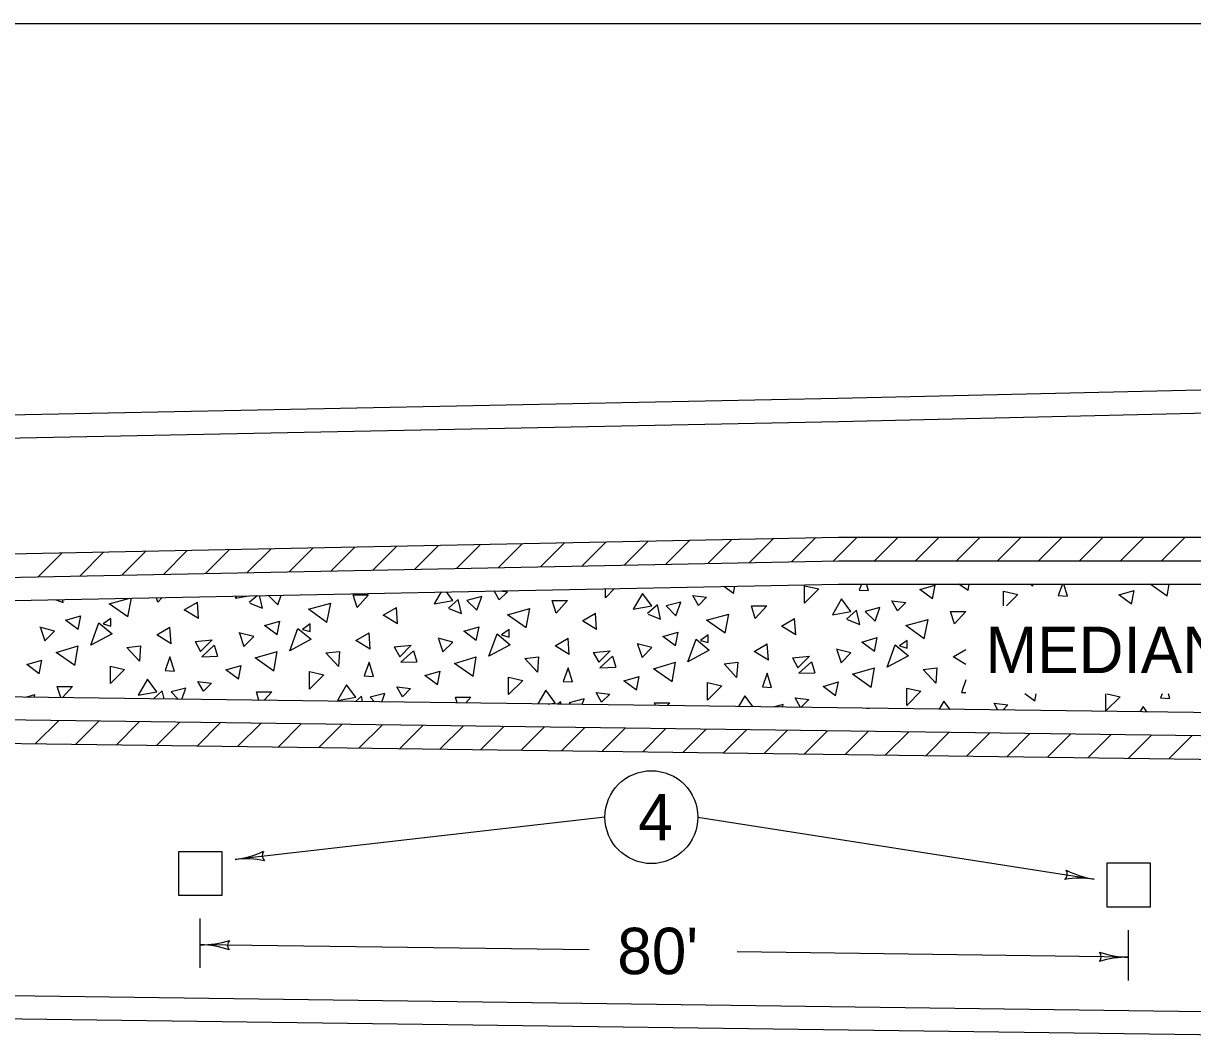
# Model space of a CAD drawing. Extents: x 1007 to 1035.5, y 1000.5 to 1021.5.
# Drawn here: x 1027.86 to 1032.9, y 1017.12 to 1021.5 of the extents above; entities that cross this region are included whole.
import ezdxf

# ---------------------------------------------------------------- set-up
doc = ezdxf.new("R2010")
doc.units = 0
doc.layers.add('Level 1', color=7, linetype='Continuous')
doc.layers.add('Level 10', color=7, linetype='Continuous')

msp = doc.modelspace()

# ---------------------------------------------------------------- linework, layer by layer
at = {"layer": 'Level 1'}
for p, q in [((1029.0073, 1019.1377), (1029.1093, 1019.2397)), ((1029.1877, 1019.1413), (1029.2897, 1019.2433)), ((1029.368, 1019.1448), (1029.4701, 1019.2469)), ((1029.5484, 1019.1485), (1029.6504, 1019.2505)), ((1029.7288, 1019.1521), (1029.8308, 1019.2542)), ((1029.9092, 1019.1557), (1030.0113, 1019.2578)), ((1030.0896, 1019.1593), (1030.1916, 1019.2613)), ((1030.2699, 1019.1629), (1030.372, 1019.265)), ((1030.4503, 1019.1665), (1030.5523, 1019.2686)), ((1030.6307, 1019.1701), (1030.7328, 1019.2722)), ((1030.8111, 1019.1738), (1030.9132, 1019.2758)), ((1030.9915, 1019.1773), (1031.0935, 1019.2794)), ((1031.1718, 1019.1809), (1031.2739, 1019.283)), ((1031.3523, 1019.1846), (1031.4527, 1019.285)), ((1031.5295, 1019.185), (1031.6295, 1019.285)), ((1031.7063, 1019.185), (1031.8063, 1019.285)), ((1031.883, 1019.185), (1031.983, 1019.285)), ((1032.0598, 1019.185), (1032.1598, 1019.285)), ((1032.2366, 1019.185), (1032.3366, 1019.285)), ((1032.4133, 1019.185), (1032.5133, 1019.285)), ((1032.5901, 1019.185), (1032.6901, 1019.285)), ((1032.7669, 1019.185), (1032.8669, 1019.285)), ((1027.9249, 1019.116), (1028.027, 1019.2181)), ((1028.1053, 1019.1196), (1028.2073, 1019.2217)), ((1028.2857, 1019.1233), (1028.3878, 1019.2253)), ((1028.4661, 1019.1268), (1028.5682, 1019.2289)), ((1028.6465, 1019.1304), (1028.7485, 1019.2325)), ((1028.8268, 1019.1341), (1028.9289, 1019.2361)), ((1021.4549, 1018.8867), (1031.375, 1019.085)), ((1028.9578, 1018.9955), (1028.9728, 1019.037)), ((1029.2997, 1018.9837), (1029.3492, 1019.0379)), ((1029.6616, 1019.0508), (1029.632, 1019.0002)), ((1029.7121, 1019.0143), (1029.6848, 1019.0512)), ((1029.9124, 1019.0167), (1029.9478, 1019.052)), ((1030.3698, 1019.0261), (1030.4093, 1019.0657)), ((1030.53, 1019.045), (1030.4899, 1018.9766)), ((1030.5701, 1018.9908), (1030.53, 1019.045)), ((1030.9213, 1019.045), (1030.9275, 1019.0761)), ((1031.2277, 1019.0026), (1031.2889, 1019.0638)), ((1031.375, 1019.085), (1034.8727, 1019.085)), ((1031.4728, 1019.085), (1031.4634, 1019.0591)), ((1031.4634, 1019.0591), (1031.5034, 1019.0568)), ((1031.5034, 1019.0568), (1031.4948, 1019.085)), ((1031.7793, 1019.0214), (1031.791, 1019.0803)), ((1031.9324, 1019.0568), (1031.9372, 1019.085)), ((1032.0977, 1018.991), (1032.1469, 1019.0403)), ((1032.2106, 1019.0756), (1032.2019, 1019.085)), ((1032.2113, 1019.085), (1032.2106, 1019.0756)), ((1032.3392, 1019.085), (1032.3213, 1019.0355)), ((1032.3614, 1019.0332), (1032.3455, 1019.085)), ((1032.6372, 1018.9978), (1032.649, 1019.0568)), ((1032.7904, 1019.0332), (1032.799, 1019.085)), ((1028.0015, 1019.0176), (1028.0339, 1019.0049)), ((1028.0339, 1019.0049), (1028.0308, 1019.0182)), ((1028.0994, 1019.0195), (1028.0999, 1019.019)), ((1028.0999, 1019.019), (1028.1001, 1019.0195)), ((1028.312, 1018.9436), (1028.3281, 1019.0241)), ((1028.4417, 1019.0073), (1028.4594, 1019.0268)), ((1028.6161, 1018.9366), (1028.6114, 1019.0073)), ((1028.774, 1019.0238), (1028.833, 1019.0342)), ((1028.7795, 1019.0331), (1028.774, 1019.0238)), ((1028.8691, 1019.0349), (1028.8353, 1019.0049)), ((1028.8377, 1019.0026), (1028.8918, 1018.9813)), ((1028.8918, 1018.9813), (1028.8795, 1019.0351)), ((1028.9175, 1019.0358), (1028.9578, 1018.9955)), ((1029.17, 1018.9201), (1029.1865, 1019.0026)), ((1029.632, 1019.0002), (1029.7121, 1019.0143)), ((1029.7357, 1019.019), (1029.6933, 1018.9813)), ((1029.7498, 1018.9578), (1029.7357, 1019.019)), ((1029.837, 1019.0308), (1029.7734, 1019.0143)), ((1029.7734, 1019.0143), (1029.8158, 1018.9719)), ((1029.8158, 1018.9719), (1029.837, 1019.0308)), ((1030.1576, 1018.9601), (1030.2071, 1019.0143)), ((1030.4899, 1018.9766), (1030.5701, 1018.9908)), ((1030.5937, 1018.9955), (1030.5513, 1018.9578)), ((1030.6078, 1018.9342), (1030.5937, 1018.9955)), ((1030.695, 1019.0073), (1030.6313, 1018.9908)), ((1030.6313, 1018.9908), (1030.6738, 1018.9483)), ((1030.6738, 1018.9483), (1030.695, 1019.0073)), ((1030.7704, 1018.9931), (1030.8058, 1019.0285)), ((1031.0156, 1018.9366), (1031.065, 1018.9908)), ((1031.3879, 1019.0214), (1031.3479, 1018.9531)), ((1031.428, 1018.9672), (1031.3879, 1019.0214)), ((1031.6283, 1018.9696), (1031.6638, 1019.0049)), ((1032.3213, 1019.0355), (1032.3614, 1019.0332)), ((1028.0976, 1018.8894), (1028.1093, 1018.9483)), ((1028.239, 1018.9366), (1028.206, 1018.913)), ((1028.239, 1018.9036), (1028.239, 1018.9366)), ((1029.4741, 1018.913), (1029.4693, 1018.9837)), ((1029.6956, 1018.979), (1029.7498, 1018.9578)), ((1030.0279, 1018.8965), (1030.0444, 1018.979)), ((1030.332, 1018.8894), (1030.3273, 1018.9601)), ((1030.5536, 1018.9554), (1030.6078, 1018.9342)), ((1030.8859, 1018.8729), (1030.9024, 1018.9554)), ((1031.19, 1018.8658), (1031.1853, 1018.9366)), ((1031.3479, 1018.9531), (1031.428, 1018.9672)), ((1031.4516, 1018.9719), (1031.4092, 1018.9342)), ((1031.4658, 1018.9106), (1031.4516, 1018.9719)), ((1031.5529, 1018.9837), (1031.4893, 1018.9672)), ((1031.4893, 1018.9672), (1031.5318, 1018.9248)), ((1031.5318, 1018.9248), (1031.5529, 1018.9837)), ((1031.8735, 1018.913), (1031.923, 1018.9672)), ((1027.9962, 1018.8823), (1027.9326, 1018.8988)), ((1027.9349, 1018.8965), (1027.9538, 1018.8399)), ((1028.1518, 1018.8211), (1028.1871, 1018.9177)), ((1028.1871, 1018.9177), (1028.2437, 1018.8706)), ((1028.206, 1018.913), (1028.239, 1018.9036)), ((1028.4983, 1018.8281), (1028.4935, 1018.8988)), ((1028.9555, 1018.8658), (1028.9673, 1018.9248)), ((1029.0098, 1018.7975), (1029.0451, 1018.8941)), ((1029.0451, 1018.8941), (1029.1017, 1018.847)), ((1029.0969, 1018.913), (1029.0639, 1018.8894)), ((1029.0639, 1018.8894), (1029.0969, 1018.88)), ((1029.0969, 1018.88), (1029.0969, 1018.913)), ((1029.8135, 1018.8423), (1029.8253, 1018.9012)), ((1029.9549, 1018.8894), (1029.9219, 1018.8658)), ((1029.9549, 1018.8564), (1029.9549, 1018.8894)), ((1031.4115, 1018.9318), (1031.4658, 1018.9106)), ((1031.7438, 1018.8493), (1031.7603, 1018.9318)), ((1027.9538, 1018.8399), (1027.9962, 1018.8823)), ((1028.2437, 1018.8706), (1028.1518, 1018.8211)), ((1028.6019, 1018.8376), (1028.675, 1018.8446)), ((1028.6019, 1018.8376), (1028.6255, 1018.7951)), ((1028.6255, 1018.7951), (1028.675, 1018.8446)), ((1028.8542, 1018.8588), (1028.7905, 1018.8753)), ((1028.7928, 1018.8729), (1028.8118, 1018.8163)), ((1028.8118, 1018.8163), (1028.8542, 1018.8588)), ((1029.1017, 1018.847), (1029.0098, 1018.7975)), ((1029.3562, 1018.8046), (1029.3515, 1018.8753)), ((1029.7121, 1018.8352), (1029.6485, 1018.8517)), ((1029.6508, 1018.8493), (1029.6697, 1018.7928)), ((1029.6697, 1018.7928), (1029.7121, 1018.8352)), ((1029.8677, 1018.7739), (1029.903, 1018.8706)), ((1029.903, 1018.8706), (1029.9596, 1018.8234)), ((1029.9219, 1018.8658), (1029.9549, 1018.8564)), ((1030.2142, 1018.781), (1030.2094, 1018.8517)), ((1030.6714, 1018.8187), (1030.6832, 1018.8776)), ((1030.7257, 1018.7503), (1030.761, 1018.847)), ((1030.761, 1018.847), (1030.8176, 1018.7998)), ((1030.8128, 1018.8658), (1030.7798, 1018.8423)), ((1030.7798, 1018.8423), (1030.8128, 1018.8328)), ((1030.8128, 1018.8328), (1030.8128, 1018.8658)), ((1031.5293, 1018.7951), (1031.5412, 1018.8541)), ((1031.6708, 1018.8423), (1031.6378, 1018.8187)), ((1031.6708, 1018.8093), (1031.6708, 1018.8423)), ((1028.0834, 1018.7338), (1028.0976, 1018.8187)), ((1028.3073, 1018.8116), (1028.3663, 1018.8187)), ((1028.3615, 1018.7527), (1028.3073, 1018.8116)), ((1028.3663, 1018.8187), (1028.3615, 1018.7527)), ((1028.6303, 1018.7716), (1028.6844, 1018.8211)), ((1028.6844, 1018.8211), (1028.6986, 1018.7739)), ((1028.9413, 1018.7103), (1028.9555, 1018.7951)), ((1029.1653, 1018.7881), (1029.2242, 1018.7951)), ((1029.2195, 1018.7292), (1029.1653, 1018.7881)), ((1029.2242, 1018.7951), (1029.2195, 1018.7292)), ((1029.4599, 1018.814), (1029.533, 1018.8211)), ((1029.4599, 1018.814), (1029.4835, 1018.7716)), ((1029.4835, 1018.7716), (1029.533, 1018.8211)), ((1029.4882, 1018.748), (1029.5424, 1018.7975)), ((1029.5424, 1018.7975), (1029.5566, 1018.7503)), ((1029.9596, 1018.8234), (1029.8677, 1018.7739)), ((1030.3178, 1018.7904), (1030.3909, 1018.7975)), ((1030.3178, 1018.7904), (1030.3414, 1018.748)), ((1030.3414, 1018.748), (1030.3909, 1018.7975)), ((1030.5701, 1018.8116), (1030.5064, 1018.8281)), ((1030.5088, 1018.8258), (1030.5277, 1018.7692)), ((1030.5277, 1018.7692), (1030.5701, 1018.8116)), ((1030.8176, 1018.7998), (1030.7257, 1018.7503)), ((1031.0721, 1018.7574), (1031.0674, 1018.8281)), ((1031.428, 1018.7881), (1031.3644, 1018.8046)), ((1031.3668, 1018.8022), (1031.3856, 1018.7457)), ((1031.3856, 1018.7457), (1031.428, 1018.7881)), ((1031.5836, 1018.7268), (1031.6189, 1018.8234)), ((1031.6189, 1018.8234), (1031.6755, 1018.7763)), ((1031.6378, 1018.8187), (1031.6708, 1018.8093)), ((1027.9302, 1018.6985), (1027.942, 1018.7574)), ((1028.4935, 1018.7716), (1028.4723, 1018.7127)), ((1028.5124, 1018.7103), (1028.4935, 1018.7716)), ((1028.6303, 1018.7716), (1028.6986, 1018.7739)), ((1029.3515, 1018.748), (1029.3303, 1018.6891)), ((1029.3703, 1018.6867), (1029.3515, 1018.748)), ((1029.4882, 1018.748), (1029.5566, 1018.7503)), ((1029.7993, 1018.6867), (1029.8135, 1018.7716)), ((1030.0233, 1018.7645), (1030.0822, 1018.7716)), ((1030.0774, 1018.7056), (1030.0233, 1018.7645)), ((1030.0822, 1018.7716), (1030.0774, 1018.7056)), ((1030.3462, 1018.7244), (1030.4003, 1018.7739)), ((1030.4003, 1018.7739), (1030.4145, 1018.7268)), ((1030.6573, 1018.6632), (1030.6714, 1018.748)), ((1030.8812, 1018.7409), (1030.9401, 1018.748)), ((1030.9354, 1018.682), (1030.8812, 1018.7409)), ((1030.9401, 1018.748), (1030.9354, 1018.682)), ((1031.1758, 1018.7668), (1031.2489, 1018.7739)), ((1031.1758, 1018.7668), (1031.1994, 1018.7244)), ((1031.1994, 1018.7244), (1031.2489, 1018.7739)), ((1031.2041, 1018.7008), (1031.2583, 1018.7503)), ((1031.2583, 1018.7503), (1031.2724, 1018.7032)), ((1031.6755, 1018.7763), (1031.5836, 1018.7268)), ((1028.2366, 1018.6561), (1028.2979, 1018.7173)), ((1028.4723, 1018.7127), (1028.5124, 1018.7103)), ((1028.7882, 1018.6749), (1028.7999, 1018.7338)), ((1029.0946, 1018.6325), (1029.1558, 1018.6938)), ((1029.3303, 1018.6891), (1029.3703, 1018.6867)), ((1029.6461, 1018.6513), (1029.6579, 1018.7103)), ((1030.2094, 1018.7244), (1030.1883, 1018.6655)), ((1030.2283, 1018.6632), (1030.2094, 1018.7244)), ((1030.3462, 1018.7244), (1030.4145, 1018.7268)), ((1030.5041, 1018.6278), (1030.5158, 1018.6867)), ((1031.0674, 1018.7008), (1031.0462, 1018.6419)), ((1031.0863, 1018.6396), (1031.0674, 1018.7008)), ((1031.2041, 1018.7008), (1031.2724, 1018.7032)), ((1031.5153, 1018.6396), (1031.5293, 1018.7244)), ((1031.7392, 1018.7173), (1031.7981, 1018.7244)), ((1031.7933, 1018.6584), (1031.7392, 1018.7173)), ((1031.7981, 1018.7244), (1031.7933, 1018.6584)), ((1034.8727, 1018.5049), (1021.4589, 1018.6838)), ((1028.0301, 1018.5962), (1028.074, 1018.6443)), ((1028.3969, 1018.6749), (1028.3568, 1018.6066)), ((1028.437, 1018.6207), (1028.3969, 1018.6749)), ((1028.5619, 1018.6372), (1028.4983, 1018.6207)), ((1028.5447, 1018.5893), (1028.5619, 1018.6372)), ((1028.6373, 1018.6231), (1028.6727, 1018.6584)), ((1029.2548, 1018.6513), (1029.2148, 1018.583)), ((1029.2949, 1018.5972), (1029.2548, 1018.6513)), ((1029.4953, 1018.5995), (1029.5306, 1018.6348)), ((1029.9525, 1018.6089), (1030.0138, 1018.6702)), ((1030.1883, 1018.6655), (1030.2283, 1018.6632)), ((1030.8105, 1018.5853), (1030.8718, 1018.6467)), ((1031.0462, 1018.6419), (1031.0863, 1018.6396)), ((1031.362, 1018.6042), (1031.3738, 1018.6632)), ((1031.9237, 1018.6726), (1031.9042, 1018.6183)), ((1027.9091, 1018.5978), (1027.9113, 1018.6089)), ((1028.3568, 1018.6066), (1028.437, 1018.6207)), ((1028.4605, 1018.6254), (1028.4218, 1018.591)), ((1028.4686, 1018.5903), (1028.4605, 1018.6254)), ((1028.4983, 1018.6207), (1028.5293, 1018.5896)), ((1028.899, 1018.5846), (1028.9319, 1018.6207)), ((1029.2148, 1018.583), (1029.2949, 1018.5972)), ((1029.3185, 1018.6018), (1029.2932, 1018.5793)), ((1029.3238, 1018.5789), (1029.3185, 1018.6018)), ((1029.4198, 1018.6137), (1029.3562, 1018.5972)), ((1029.3562, 1018.5972), (1029.3751, 1018.5783)), ((1029.407, 1018.5778), (1029.4198, 1018.6137)), ((1029.7679, 1018.573), (1029.7899, 1018.5972)), ((1030.1128, 1018.6278), (1030.0783, 1018.5689)), ((1030.1528, 1018.5736), (1030.1128, 1018.6278)), ((1030.2778, 1018.5901), (1030.2142, 1018.5736)), ((1030.2693, 1018.5663), (1030.2778, 1018.5901)), ((1030.3533, 1018.5759), (1030.3886, 1018.6113)), ((1030.9708, 1018.6042), (1030.9433, 1018.5573)), ((1031.006, 1018.5565), (1030.9708, 1018.6042)), ((1031.2126, 1018.5538), (1031.2465, 1018.5877)), ((1031.6684, 1018.5618), (1031.7298, 1018.6231)), ((1031.9042, 1018.6183), (1031.9237, 1018.6172)), ((1032.22, 1018.5807), (1032.2263, 1018.6125)), ((1032.5264, 1018.5382), (1032.5877, 1018.5995)), ((1032.7685, 1018.6125), (1032.7621, 1018.5948)), ((1032.7621, 1018.5948), (1032.8022, 1018.5924)), ((1032.8022, 1018.5924), (1032.796, 1018.6125)), ((1030.1229, 1018.5683), (1030.1528, 1018.5736)), ((1030.1764, 1018.5783), (1030.1646, 1018.5678)), ((1030.1789, 1018.5676), (1030.1764, 1018.5783)), ((1030.2142, 1018.5736), (1030.2208, 1018.567)), ((1030.6368, 1018.5614), (1030.6478, 1018.5736)), ((1031.1358, 1018.5665), (1031.0928, 1018.5553)), ((1031.1316, 1018.5548), (1031.1358, 1018.5665)), ((1031.5057, 1018.5498), (1031.5058, 1018.55)), ((1031.8288, 1018.5807), (1031.8083, 1018.5458)), ((1031.8549, 1018.5452), (1031.8288, 1018.5807)), ((1032.0826, 1018.5422), (1032.1045, 1018.5642)), ((1032.6867, 1018.5571), (1032.6733, 1018.5343)), ((1032.7038, 1018.5338), (1032.6867, 1018.5571)), ((1027.9138, 1018.3978), (1028.0125, 1018.4965)), ((1028.0883, 1018.3954), (1028.187, 1018.4942)), ((1028.2627, 1018.3931), (1028.3614, 1018.4918)), ((1028.4372, 1018.3908), (1028.5358, 1018.4895)), ((1028.6116, 1018.3884), (1028.7103, 1018.4872)), ((1028.786, 1018.3861), (1028.8848, 1018.4848)), ((1028.9605, 1018.3838), (1029.0593, 1018.4825)), ((1029.1349, 1018.3815), (1029.2337, 1018.4802)), ((1029.3094, 1018.3792), (1029.4081, 1018.4778)), ((1029.4838, 1018.3768), (1029.5826, 1018.4755)), ((1029.6583, 1018.3745), (1029.757, 1018.4733)), ((1029.8328, 1018.3722), (1029.9315, 1018.4709)), ((1030.0072, 1018.3698), (1030.1059, 1018.4686)), ((1030.1817, 1018.3675), (1030.2803, 1018.4663)), ((1030.3561, 1018.3652), (1030.4548, 1018.4639)), ((1030.5305, 1018.3628), (1030.6293, 1018.4616)), ((1030.705, 1018.3605), (1030.8038, 1018.4593)), ((1030.8794, 1018.3582), (1030.9782, 1018.4569)), ((1031.0539, 1018.3558), (1031.1526, 1018.4546)), ((1031.2283, 1018.3535), (1031.3271, 1018.4523)), ((1031.4028, 1018.3512), (1031.5015, 1018.4499)), ((1031.5773, 1018.3489), (1031.676, 1018.4476)), ((1031.7517, 1018.3466), (1031.8504, 1018.4453)), ((1031.9261, 1018.3443), (1032.0248, 1018.443)), ((1032.1006, 1018.3419), (1032.1993, 1018.4407)), ((1032.275, 1018.3396), (1032.3738, 1018.4383)), ((1032.4495, 1018.3373), (1032.5483, 1018.436)), ((1032.6239, 1018.3349), (1032.7227, 1018.4337)), ((1032.7983, 1018.3326), (1032.8971, 1018.4313)), ((1028.6243, 1017.4313), (1028.6243, 1017.6446)), ((1032.624, 1017.3778), (1032.624, 1017.5946)), ((1030.2996, 1017.5089), (1028.6243, 1017.5313)), ((1032.624, 1017.4778), (1030.9378, 1017.5003))]:
    msp.add_line(p, q, dxfattribs=at)
for points in [[(1015.375, 1019.4225), (1016.4848, 1019.4225), (1021.3658, 1019.6848), (1031.3718, 1019.885), (1034.8727, 1019.9666)], [(1015.375, 1019.3225), (1016.4874, 1019.3225), (1021.3694, 1019.5849), (1031.374, 1019.785), (1034.8727, 1019.8665)], [(1034.8727, 1019.285), (1031.374, 1019.285), (1021.3694, 1019.0849), (1016.3698, 1018.8223)], [(1021.128, 1018.9721), (1021.373, 1018.985), (1031.375, 1019.185), (1034.8727, 1019.185)], [(1029.2997, 1018.9837), (1029.2832, 1019.0379), (1029.3492, 1019.0379)], [(1029.9124, 1019.0167), (1029.891, 1019.0553)], [(1029.916, 1019.0558), (1029.9478, 1019.052)], [(1030.3698, 1019.0261), (1030.3698, 1019.0649)], [(1030.9213, 1019.045), (1030.8805, 1019.0751)], [(1031.2277, 1019.0026), (1031.2277, 1019.078), (1031.2889, 1019.0638)], [(1031.7793, 1019.0214), (1031.725, 1019.0615), (1031.791, 1019.0803)], [(1031.9324, 1019.0568), (1031.8924, 1019.085)], [(1032.0857, 1018.991), (1032.0857, 1019.0544), (1032.1469, 1019.0403)], [(1032.6372, 1018.9978), (1032.583, 1019.0379), (1032.649, 1019.0568)], [(1032.7904, 1019.0332), (1032.717, 1019.085)], [(1028.312, 1018.9436), (1028.2319, 1019.0002), (1028.3205, 1019.0239)], [(1028.4417, 1019.0073), (1028.4359, 1019.0263)], [(1028.6161, 1018.9366), (1028.5548, 1018.9743), (1028.6114, 1019.0073)], [(1029.17, 1018.9201), (1029.0898, 1018.9766), (1029.1865, 1019.0026)], [(1030.1576, 1018.9601), (1030.1411, 1019.0143), (1030.2071, 1019.0143)], [(1030.7704, 1018.9931), (1030.7468, 1019.0355), (1030.8058, 1019.0285)], [(1031.0156, 1018.9366), (1030.9991, 1018.9908), (1031.065, 1018.9908)], [(1031.6283, 1018.9696), (1031.6048, 1019.012), (1031.6638, 1019.0049)], [(1028.0976, 1018.8894), (1028.0433, 1018.9295), (1028.1093, 1018.9483)], [(1029.4741, 1018.913), (1029.4128, 1018.9507), (1029.4693, 1018.9837)], [(1030.0279, 1018.8965), (1029.9478, 1018.9531), (1030.0444, 1018.979)], [(1030.332, 1018.8894), (1030.2708, 1018.9271), (1030.3273, 1018.9601)], [(1030.8859, 1018.8729), (1030.8058, 1018.9295), (1030.9024, 1018.9554)], [(1031.19, 1018.8658), (1031.1287, 1018.9036), (1031.1853, 1018.9366)], [(1031.8735, 1018.913), (1031.857, 1018.9672), (1031.923, 1018.9672)], [(1028.4983, 1018.8281), (1028.437, 1018.8658), (1028.4935, 1018.8988)], [(1028.9555, 1018.8658), (1028.9013, 1018.9059), (1028.9673, 1018.9248)], [(1029.8135, 1018.8423), (1029.7593, 1018.8823), (1029.8253, 1018.9012)], [(1031.7438, 1018.8493), (1031.6638, 1018.9059), (1031.7603, 1018.9318)], [(1029.3562, 1018.8046), (1029.2949, 1018.8423), (1029.3515, 1018.8753)], [(1030.2142, 1018.781), (1030.1528, 1018.8187), (1030.2094, 1018.8517)], [(1030.6714, 1018.8187), (1030.6172, 1018.8588), (1030.6832, 1018.8776)], [(1031.5293, 1018.7951), (1031.4752, 1018.8352), (1031.5412, 1018.8541)], [(1028.0834, 1018.7338), (1028.0033, 1018.7904), (1028.0976, 1018.8187)], [(1028.9413, 1018.7103), (1028.8613, 1018.7668), (1028.9555, 1018.7951)], [(1031.0721, 1018.7574), (1031.0108, 1018.7951), (1031.0674, 1018.8281)], [(1031.9237, 1018.7378), (1031.8688, 1018.7716), (1031.9237, 1018.8036)], [(1027.9302, 1018.6985), (1027.876, 1018.7386), (1027.942, 1018.7574)], [(1029.7993, 1018.6867), (1029.7192, 1018.7433), (1029.8135, 1018.7716)], [(1030.6573, 1018.6632), (1030.5772, 1018.7197), (1030.6714, 1018.748)], [(1028.2366, 1018.6561), (1028.2366, 1018.7315), (1028.2979, 1018.7173)], [(1028.7882, 1018.6749), (1028.7339, 1018.715), (1028.7999, 1018.7338)], [(1029.0946, 1018.6325), (1029.0946, 1018.7079), (1029.1558, 1018.6938)], [(1029.6461, 1018.6513), (1029.5919, 1018.6914), (1029.6579, 1018.7103)], [(1029.9525, 1018.6089), (1029.9525, 1018.6843), (1030.0138, 1018.6702)], [(1030.5041, 1018.6278), (1030.4498, 1018.6678), (1030.5158, 1018.6867)], [(1031.5153, 1018.6396), (1031.4351, 1018.6962), (1031.5293, 1018.7244)], [(1028.0226, 1018.5963), (1028.008, 1018.6443), (1028.074, 1018.6443)], [(1028.6373, 1018.6231), (1028.6138, 1018.6655), (1028.6727, 1018.6584)], [(1029.4953, 1018.5995), (1029.4717, 1018.6419), (1029.5306, 1018.6348)], [(1030.8105, 1018.5853), (1030.8105, 1018.6608), (1030.8718, 1018.6467)], [(1031.362, 1018.6042), (1031.3078, 1018.6443), (1031.3738, 1018.6632)], [(1031.6684, 1018.5618), (1031.6684, 1018.6372), (1031.7298, 1018.6231)], [(1027.8718, 1018.5983), (1027.9113, 1018.6089)], [(1028.8768, 1018.5849), (1028.8659, 1018.6207), (1028.9319, 1018.6207)], [(1029.7311, 1018.5735), (1029.7239, 1018.5972), (1029.7899, 1018.5972)], [(1030.3533, 1018.5759), (1030.3297, 1018.6183), (1030.3886, 1018.6113)], [(1031.2103, 1018.5538), (1031.1876, 1018.5948), (1031.2465, 1018.5877)], [(1032.22, 1018.5807), (1032.1768, 1018.6125)], [(1032.5264, 1018.5382), (1032.5264, 1018.6125)], [(1032.5315, 1018.6125), (1032.5877, 1018.5995)], [(1034.8727, 1018.405), (1021.5171, 1018.5831)], [(1030.5853, 1018.5621), (1030.5818, 1018.5736), (1030.6478, 1018.5736)], [(1031.4944, 1018.55), (1031.5058, 1018.55)], [(1032.0616, 1018.5424), (1032.0456, 1018.5712), (1032.1045, 1018.5642)], [(1015.375, 1018.5225), (1016.375, 1018.5225), (1021.3737, 1018.485), (1034.8727, 1018.3049)], [(1030.3681, 1018.0809), (1028.7748, 1017.8991)], [(1030.7681, 1018.0809), (1032.476, 1017.8135)], [(1015.3757, 1017.5184), (1021.3753, 1017.3984), (1034.875, 1017.2184)], [(1015.3737, 1017.4184), (1021.3737, 1017.2984), (1034.8737, 1017.1184)]]:
    msp.add_lwpolyline(points, dxfattribs=at)
for points in [[(1028.5306, 1017.7446), (1028.7181, 1017.7446), (1028.7181, 1017.9321), (1028.5306, 1017.9321)], [(1032.5306, 1017.6946), (1032.7181, 1017.6946), (1032.7181, 1017.8821), (1032.5306, 1017.8821)]]:
    msp.add_lwpolyline(points, close=True, dxfattribs=at)
msp.add_circle((1030.5681, 1018.0809), 0.2, dxfattribs=at)
for centre, radius, start, end in [((1028.7305, 1018.2872), 0.3906, 276.5108, 295.1796), ((1028.9224, 1017.9159), 0.0312, 145.2854, 227.4021), ((1028.7305, 1018.2872), 0.3906, 276.4986, 276.5108), ((1028.8191, 1017.511), 0.3906, 77.858, 96.5047), ((1032.3293, 1017.8365), 0.0312, 309.8758, 31.9925), ((1032.5364, 1018.1994), 0.3906, 242.4483, 261.0951), ((1032.4156, 1017.4276), 0.3906, 81.1012, 99.77), ((1032.4156, 1017.4276), 0.3906, 81.089, 81.1012), ((1028.6295, 1017.9218), 0.3906, 269.2237, 269.2359), ((1028.6295, 1017.9218), 0.3906, 269.2359, 287.9047), ((1028.6191, 1017.1407), 0.3906, 70.5831, 89.2298), ((1028.7729, 1017.5292), 0.0312, 138.0105, 220.1272), ((1032.4755, 1017.4799), 0.0312, 318.0095, 40.1262), ((1032.6188, 1017.0872), 0.3906, 89.2349, 107.9037), ((1032.6292, 1017.8684), 0.3906, 250.5821, 269.2288), ((1032.6188, 1017.0872), 0.3906, 89.2227, 89.2349)]:
    msp.add_arc(centre, radius, start, end, dxfattribs=at)
at = {"layer": 'Level 10'}
msp.add_line((1007, 1021.5), (1035.5, 1021.5), dxfattribs=at)

# ---------------------------------------------------------------- texts
at = {"layer": 'Level 1'}
for s, p in [('MEDIAN', (1032.008, 1018.7013)), ('4', (1030.5114, 1017.9809)), ("80'", (1030.421, 1017.4045))]:
    msp.add_text(s, height=0.2, dxfattribs=at).set_placement(p)

doc.saveas('drawing.dxf')
